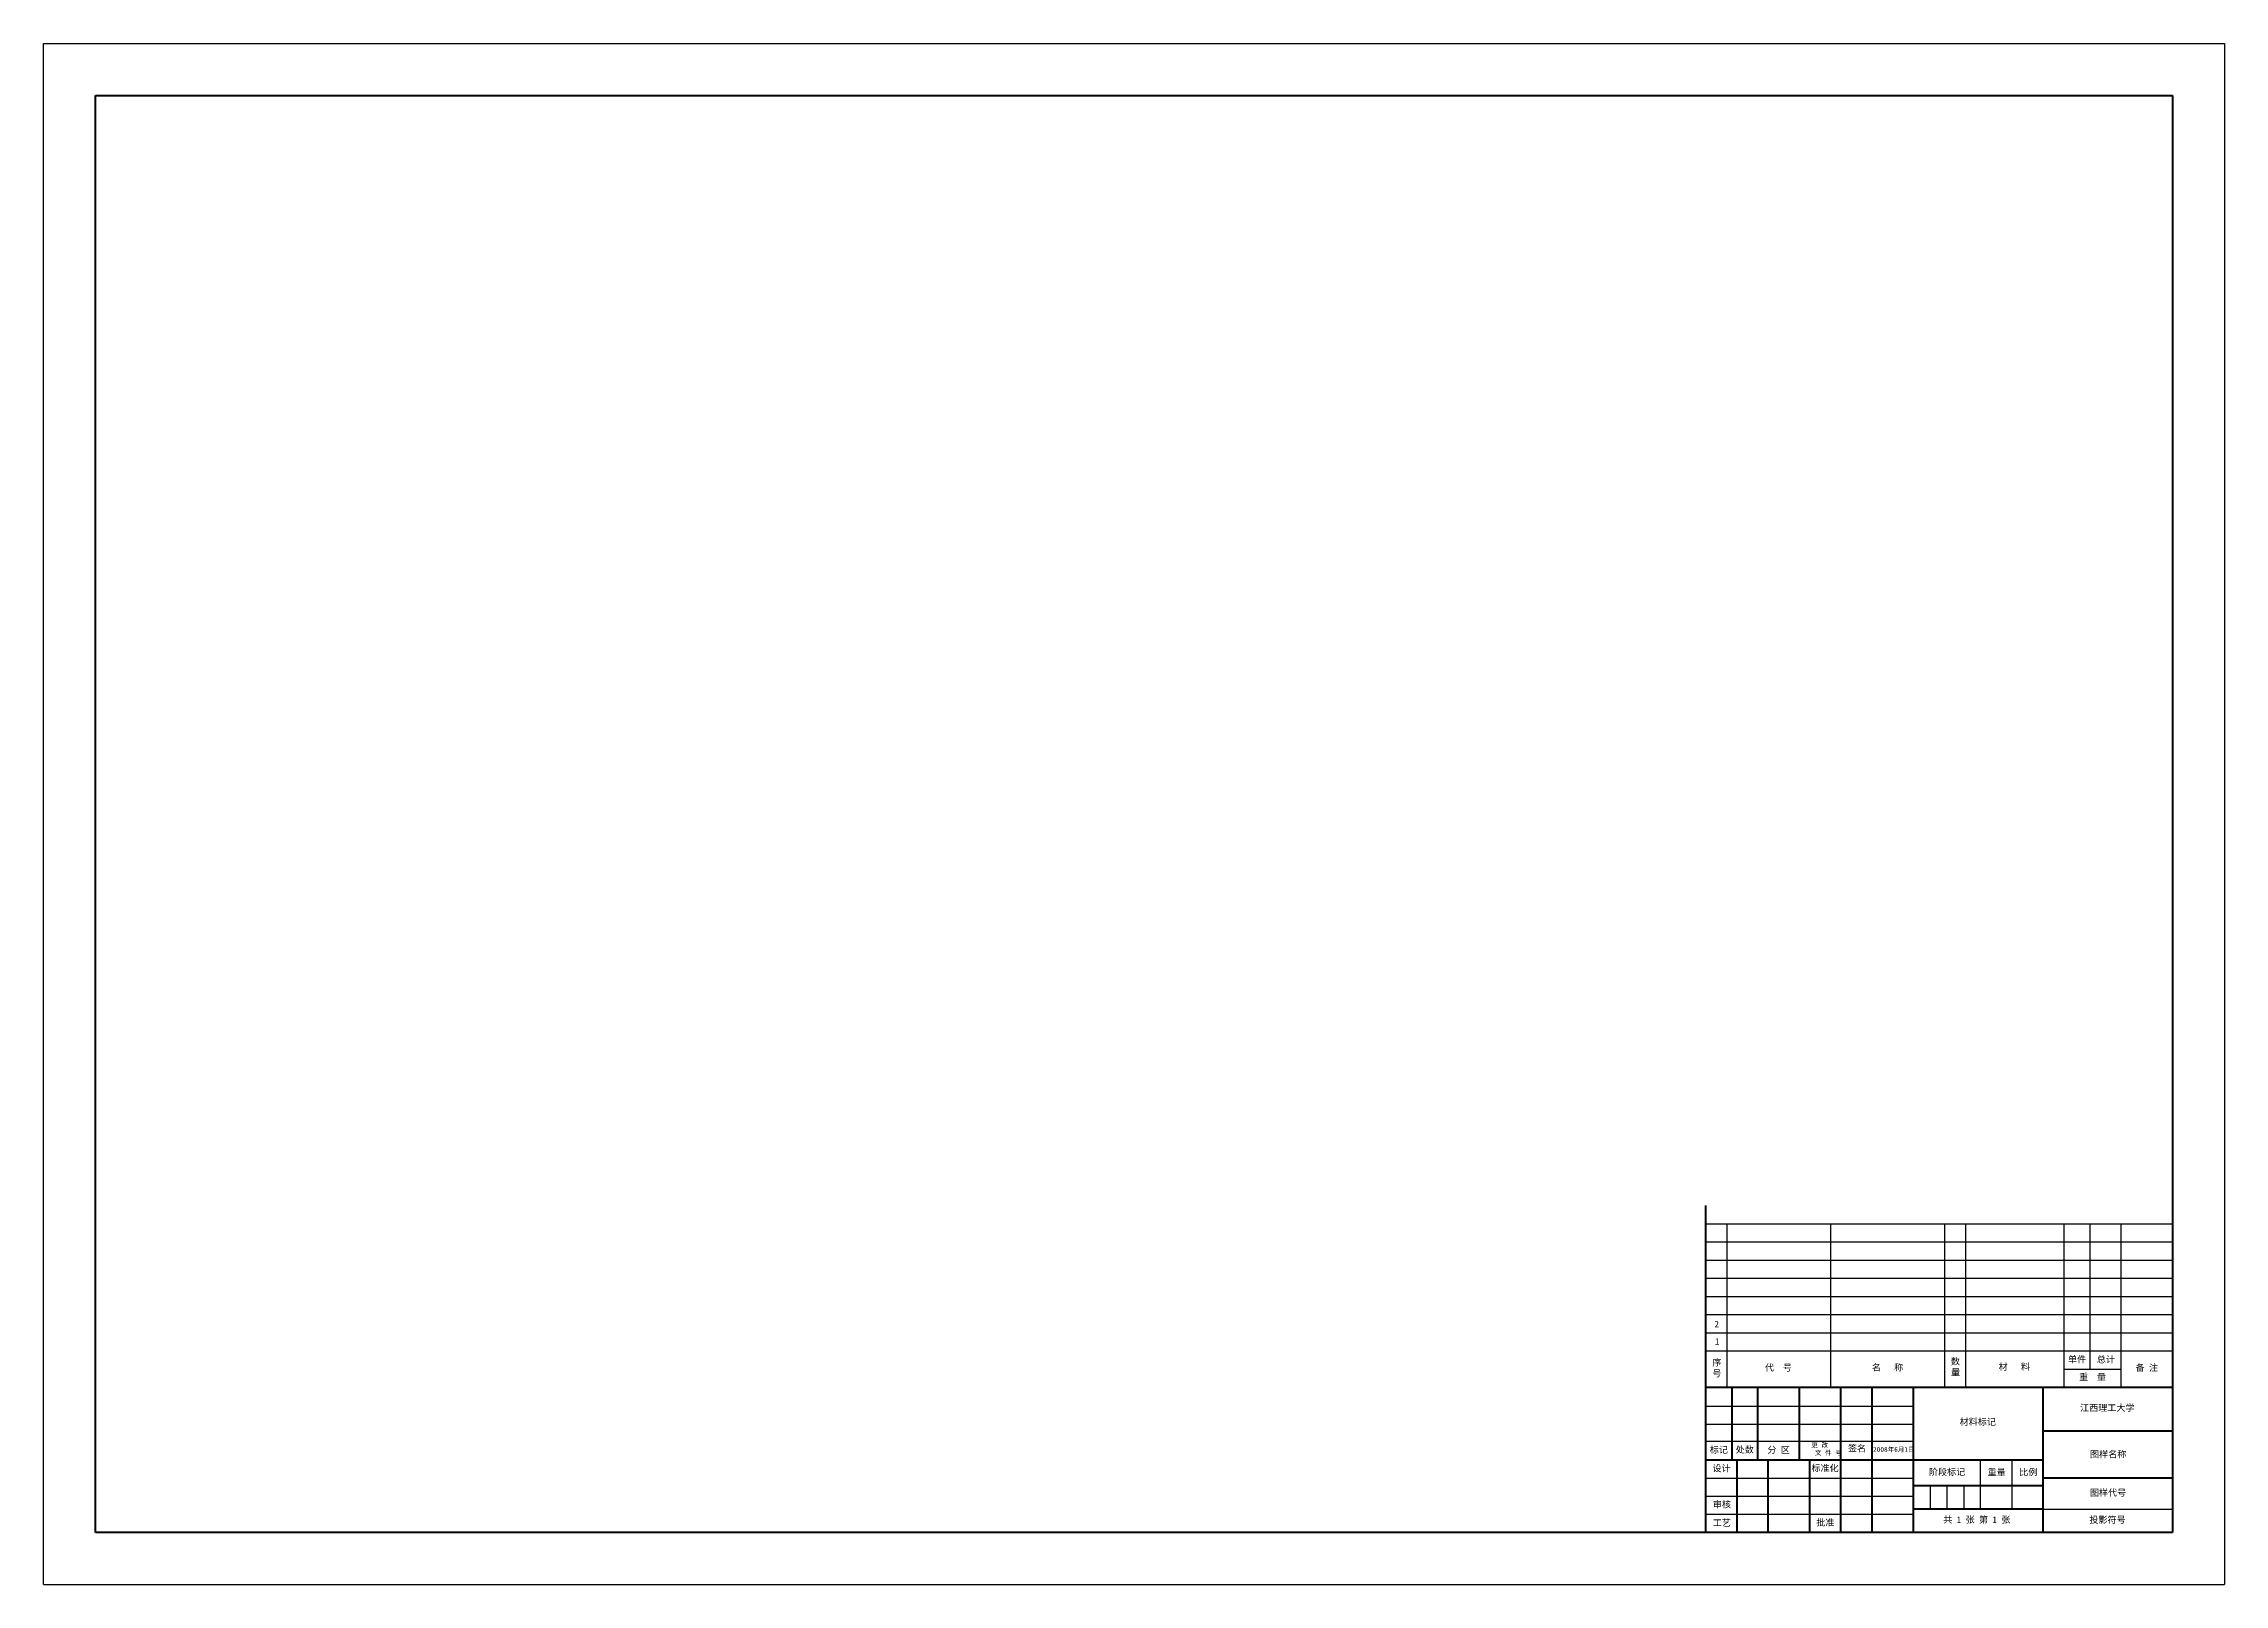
# Model space of a CAD drawing. Header units: millimetres. Extents: x 1939 to 6250, y 2010 to 2851.
# Drawn here: x 3567 to 4408, y 2010 to 2604 of the extents above; entities that cross this region are included whole.
import ezdxf

# ---------------------------------------------------------------- set-up
doc = ezdxf.new("R2010")
doc.units = ezdxf.units.MM
doc.layers.add('csx', color=7, linetype='Continuous', lineweight=50)
doc.styles.add('2.5', font='simfang.ttf')

msp = doc.modelspace()

# ---------------------------------------------------------------- linework, layer by layer
for p, q in [((3567.02, 2009.71), (3567.02, 2603.71)), ((3567.02, 2603.71), (4408.02, 2603.71)), ((4408.02, 2603.71), (4408.02, 2009.71)), ((4208.02, 2148.71), (4388.02, 2148.71)), ((4216.13, 2148.71), (4216.13, 2085.71)), ((4256.13, 2148.71), (4256.13, 2085.71)), ((4300.13, 2148.71), (4300.13, 2085.71)), ((4308.13, 2148.71), (4308.13, 2085.71)), ((4346.13, 2148.71), (4346.13, 2085.71)), ((4356.13, 2148.71), (4356.13, 2092.71)), ((4368.13, 2148.71), (4368.13, 2085.71)), ((4208.02, 2141.71), (4388.02, 2141.71)), ((4208.02, 2134.71), (4388.02, 2134.71)), ((4208.02, 2127.71), (4388.02, 2127.71)), ((4208.02, 2120.71), (4388.02, 2120.71)), ((4208.02, 2113.71), (4388.02, 2113.71)), ((4208.02, 2106.71), (4388.02, 2106.71)), ((4208.02, 2099.71), (4388.02, 2099.71)), ((4346.13, 2092.71), (4368.13, 2092.71)), ((4208.02, 2078.45), (4288.02, 2078.45)), ((4208.02, 2071.42), (4288.02, 2071.42)), ((4208.02, 2064.87), (4288.02, 2064.87)), ((4314.02, 2038.71), (4314.02, 2057.71)), ((4326.02, 2057.71), (4326.02, 2038.71)), ((4208.02, 2050.71), (4288.02, 2050.71)), ((4208.02, 2043.71), (4288.02, 2043.71)), ((4294.52, 2047.71), (4294.52, 2038.71)), ((4301.02, 2047.71), (4301.02, 2038.71)), ((4307.52, 2047.71), (4307.52, 2038.71)), ((4208.02, 2036.71), (4288.02, 2036.71)), ((4338.02, 2038.71), (4388.02, 2038.71)), ((3567.02, 2009.71), (4408.02, 2009.71))]:
    msp.add_line(p, q)
at = {"layer": 'csx'}
for p, q in [((3587.02, 2583.71), (4388.02, 2583.71)), ((3587.02, 2029.71), (3587.02, 2583.71)), ((4388.02, 2583.71), (4388.02, 2029.71)), ((4208.02, 2085.71), (4208.02, 2155.71)), ((4208.02, 2085.71), (4388.02, 2085.71)), ((4208.02, 2029.71), (4208.02, 2085.71)), ((4218.02, 2085.71), (4218.02, 2057.71)), ((4228.02, 2085.71), (4228.02, 2057.71)), ((4244.02, 2085.71), (4244.02, 2057.71)), ((4260.02, 2085.71), (4260.02, 2057.71)), ((4272.02, 2085.71), (4272.02, 2057.71)), ((4288.02, 2085.71), (4288.02, 2029.71)), ((4338.02, 2085.71), (4338.02, 2029.71)), ((4388.02, 2068.71), (4338.02, 2068.71)), ((4208.02, 2057.71), (4338.02, 2057.71)), ((4220.02, 2057.71), (4220.02, 2029.71)), ((4232.02, 2057.71), (4232.02, 2029.71)), ((4248.02, 2057.71), (4248.02, 2029.71)), ((4260.02, 2057.71), (4260.02, 2029.71)), ((4272.02, 2057.71), (4272.02, 2029.71)), ((4338.02, 2047.71), (4288.02, 2047.71)), ((4388.02, 2050.71), (4338.02, 2050.71)), ((4338.02, 2038.71), (4288.02, 2038.71)), ((4388.02, 2029.71), (3587.02, 2029.71))]:
    msp.add_line(p, q, dxfattribs=at)

# ---------------------------------------------------------------- texts
at = {"attachment_point": 1, "style": '2.5'}
for s, width, heights, insert, char_height in [('\\pi3.3479;2', 8.11, [0], (4208.08, 2111.32), 2.5), ('\\pi3.5336;1', 8.11, [0], (4208.02, 2104.57), 2.5), ('\\pi2.5264;序\\P\\pi2.5407;号', 8.11, [0], (4208.02, 2096.49), 2.5), ('\\pi14.821;代  号', 40, [0], (4216.02, 2094.52), 2.5), ('\\pi15.929;名   称', 44, [0], (4256.13, 2094.57), 2.5), ('\\pi2.4;数\\P\\pi2.4857;量', 8, [0], (4300.13, 2096.92), 2.5), ('\\pi12.829;材   料', 38, [0], (4308.13, 2094.83), 2.5), ('\\pi1.6214;单件', 10, [0], (4346.13, 2097.73), 2.5), ('\\pi2.6714;总计', 12, [0], (4356.15, 2097.7), 2.5), ('\\pi5.6307;备 注', 19.89, [0], (4368.13, 2094.47), 2.5), ('\\pi5.8571;重  量', 22, [0], (4346.13, 2090.92), 2.5), ('\\pi14.357;江西理工大学', 50, [0], (4338.02, 2079.02), 2.5), ('\\pi17.907;材料标记', 50, [0], (4288.02, 2073.62), 2.5), ('\\pi1.5643;标记', 10, [0], (4208.02, 2062.87), 2.5), ('\\pi1.5857;处数', 10, [0], (4217.98, 2062.92), 2.5), ('\\pi3.75;分 区', 16, [0], (4228.02, 2062.83), 2.5), (' 更 改        文 件 号', 16, [0], (4247.3, 2064.32), 1.8), ('\\pi2.8143;签名', 12, [0], (4260.04, 2063.4), 2.5), ('\\pi2.746;2008年6月1日', 20.6532, [9.38], (4269.8, 2062.64), 1.8), ('\\pi18.186;图样名称', 50, [0], (4338.02, 2061.13), 2.5), ('\\pi2.5857;设计', 12, [0], (4208.02, 2055.71), 2.5), ('\\pi0.76429;标准化', 12, [0], (4248.02, 2055.78), 2.5), ('\\pi6.0429;阶段标记', 26, [0], (4288.02, 2054.31), 2.5), ('\\pi2.6857;重量', 12, [0], (4314.02, 2054.15), 2.5), ('\\pi2.9;比例', 12, [0], (4326.02, 2054.21), 2.5), ('\\pi18.136;图样代号', 50, [0], (4338.02, 2046.31), 2.5), ('\\pi2.7214;审核', 12, [0], (4208.02, 2041.79), 2.5), ('\\pi11.579;共 1 张 第 1 张', 50, [0], (4288.02, 2035.92), 2.5), ('\\pi17.95;投影符号', 50, [0], (4338.02, 2035.84), 2.5), ('\\pi2.6786;工艺', 12, [0], (4208.02, 2034.68), 2.5), ('\\pi2.5786;批准', 12, [0], (4248.06, 2034.83), 2.5)]:
    msp.add_mtext_dynamic_manual_height_columns(s, width=width, gutter_width=12.5, heights=heights, dxfattribs=dict(at, insert=insert, char_height=char_height))

doc.saveas('drawing.dxf')
